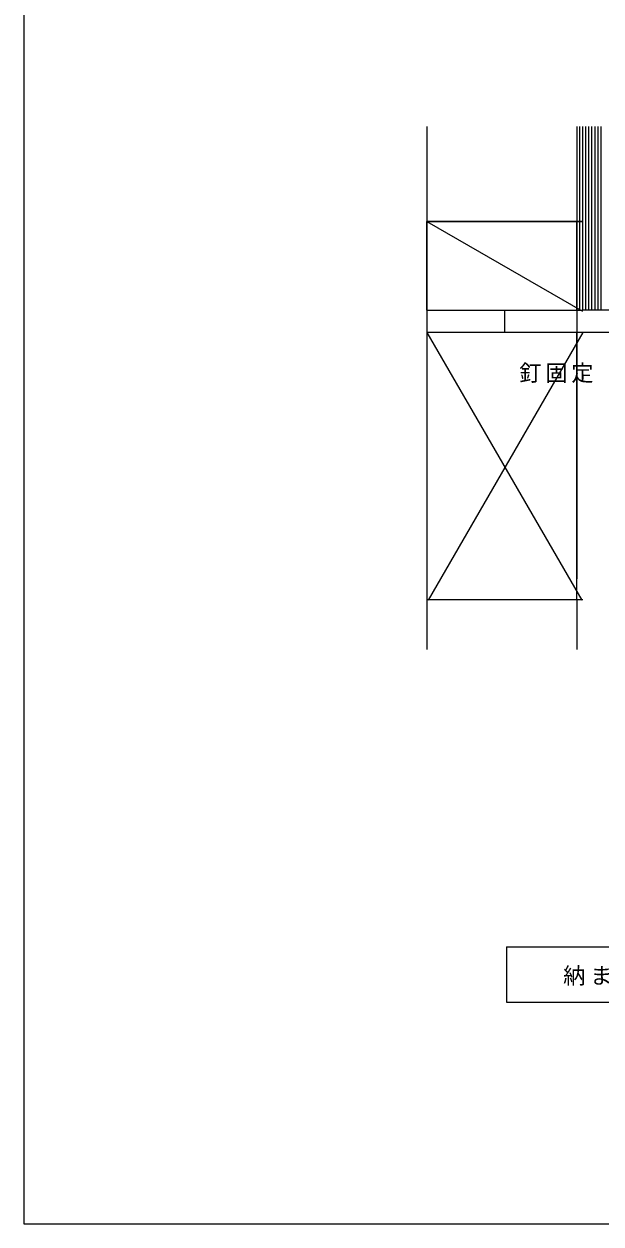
# Model space of a CAD drawing. Units: millimetres, scale not verified, with parts at other scales. Extents: x -416 to 484, y -609 to 676.
# Drawn here: x -416 to -27, y -609 to 200 of the extents above; entities that cross this region are included whole.
import ezdxf

# ---------------------------------------------------------------- set-up
doc = ezdxf.new("R2010")
doc.units = ezdxf.units.MM
doc.header["$LTSCALE"] = 5
for name, color, linetype in [('0-0_境界寸法', 7, 'Continuous'), ('A-0', 4, 'Continuous'), ('F-0', 2, 'Continuous')]:
    doc.layers.add(name, color=color, linetype=linetype)
doc.styles.add('ＭＳ ゴシック', font='')
doc.styles.get('ＭＳ ゴシック').set_extended_font_data('MS Gothic')

msp = doc.modelspace()

# ---------------------------------------------------------------- linework, layer by layer
at = {"layer": '0-0_境界寸法', "color": 2}
for q in [(-90.821, -459.358), (159.179, -421.858)]:
    msp.add_line((-90.821, -421.858), q, dxfattribs=at)
msp.add_lwpolyline([(-90.821, -459.358), (159.179, -459.358), (159.179, -421.858)], dxfattribs=at)
at = {"layer": 'A-0', "color": 7}
for p, q in [((-144.408, 131.251), (-144.408, -173.799)), ((-43.408, 131.251), (-43.408, -173.799)), ((-144.408, -187.756), (-144.408, -221.406)), ((-43.408, -187.756), (-43.408, -221.406))]:
    msp.add_line(p, q, dxfattribs=at)
at = {"layer": 'A-0', "color": 3}
for p, q in [((-43.408, 131.251), (-43.408, 7.244)), ((-43.408, 131.251), (-43.408, 7.244)), ((-31.408, 131.251), (-31.408, 7.244)), ((-91.908, -7.757), (-91.908, 7.366)), ((18.737, 7.244), (-39.408, 7.244)), ((-43.408, -187.756), (-43.408, -7.757)), ((18.737, -7.757), (-39.408, -7.757))]:
    msp.add_line(p, q, dxfattribs=at)
at = {"layer": 'A-0'}
for p, q in [((-41.408, 7.244), (-41.408, 131.251)), ((-39.408, 7.244), (-39.408, 131.251)), ((-37.408, 7.244), (-37.408, 131.251)), ((-35.408, 7.244), (-35.408, 131.251)), ((-33.408, 7.244), (-33.408, 131.251)), ((-27.408, 131.251), (-27.408, 7.244)), ((-144.408, 67.243), (-39.676, 6.776)), ((-144.408, -7.757), (-40.215, -188.225)), ((-39.408, -7.757), (-143.602, -188.225))]:
    msp.add_line(p, q, dxfattribs=at)
at = {"layer": 'A-0', "color": 2}
msp.add_line((-29.408, 131.251), (-29.408, 7.244), dxfattribs=at)
at = {"layer": 'A-0', "color": 3}
for points in [[(-144.408, 7.244), (-144.408, 67.243), (-39.408, 67.243)], [(-39.408, 67.243), (-144.408, 67.243), (-144.408, 7.244), (-39.408, 7.244)], [(-43.408, 67.243), (-43.408, 7.244), (-43.408, 67.243)], [(-39.408, -7.757), (-144.408, -7.757), (-144.408, -187.756), (-39.408, -187.756)], [(-39.408, -36.094), (-39.408, -36.559), (-39.408, -39.206)]]:
    msp.add_lwpolyline(points, dxfattribs=at)
at = {"layer": 'F-0'}
msp.add_lwpolyline([(-415.821, -608.833), (-415.821, 676.167), (484.178, 676.167), (484.178, -608.833)], close=True, dxfattribs=at)

# ---------------------------------------------------------------- texts
at = {"layer": '0-0_境界寸法', "insert": (-52.696, -448.108), "char_height": 11, "attachment_point": 7, "style": 'ＭＳ ゴシック'}
msp.add_mtext('\\T1.21;納まり詳細図\u3000S=1：5', dxfattribs=at)
at = {"layer": 'A-0', "color": 7, "insert": (-82.312, -41.738), "char_height": 11, "attachment_point": 7, "style": 'ＭＳ ゴシック'}
msp.add_mtext('\\T1.17;釘固定', dxfattribs=at)

doc.saveas('drawing.dxf')
